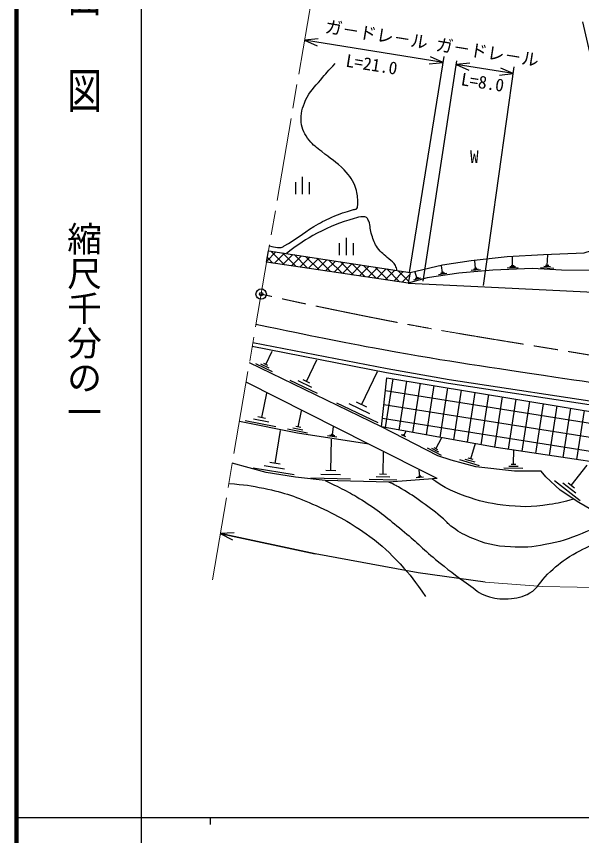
# Model space of a CAD drawing. Units: millimetres, scale not verified. Extents: x 40000 to 680000, y 20000 to 380000.
# Drawn here: x 40000 to 121614, y 202409 to 320583 of the extents above; entities that cross this region are included whole.
import ezdxf
from ezdxf.enums import TextEntityAlignment as Align

# ---------------------------------------------------------------- set-up
doc = ezdxf.new("R2010")
doc.units = ezdxf.units.MM
doc.header["$LTSCALE"] = 1000
doc.header["$PDMODE"] = 32
doc.header["$PDSIZE"] = 500
doc.linetypes.add('CHAIN', pattern=[18.5, 12, -1.5, 3.5, -1.5])
for name, color, linetype, lineweight in [('M-BGD', 7, 'Continuous', 25), ('M-BMK', 2, 'CHAIN', 13), ('M-BMK-SRVR', 3, 'Continuous', 25), ('M-STR-HTXT', 7, 'Continuous', 13), ('M-STR-STRC', 7, 'Continuous', 25), ('M-TTL', 2, 'Continuous', 140), ('M-TTL-BAND', 7, 'Continuous', 25)]:
    doc.layers.add(name, color=color, linetype=linetype, lineweight=lineweight)
doc.styles.add('@ＭＳ ゴシック', font='')
doc.styles.add('ＭＳ ゴシック', font='')
doc.styles.get('@ＭＳ ゴシック').set_extended_font_data('@MS Gothic')
doc.styles.get('ＭＳ ゴシック').set_extended_font_data('MS Gothic')

msp = doc.modelspace()

# ---------------------------------------------------------------- hatches: boundary and pattern name
at = {"layer": 'M-BGD'}
h = msp.add_hatch(dxfattribs=at)
h.set_pattern_fill('USER', color=256, style=0, pattern_type=2)
h.set_pattern_definition([(225, (415361683, -59059048), (707.10678, -707.10678), []), (315, (415361683, -59059048), (707.10678, 707.10678), [])])
h.paths.add_polyline_path([(96565, 282095), (76134, 285144), (76414, 286779), (96843, 283626)])
h = msp.add_hatch(dxfattribs=at)
h.set_pattern_fill('USER', color=256, style=0, pattern_type=2)
h.set_pattern_definition([(171, (415387187, -59080335), (-312.86893, -1975.37668), []), (261, (415387187, -59080335), (1975.37668, -312.86893), [])])
h.paths.add_polyline_path([(124730, 256086), (109295, 258401), (92706, 261375), (93488, 268457), (125219, 263214)])

# ---------------------------------------------------------------- linework, layer by layer
for p, q in [((80332, 294936), (80332, 296686)), ((81332, 294936), (81332, 297436)), ((82332, 294936), (82332, 296686)), ((87671, 286132), (87671, 288632)), ((86671, 286132), (86671, 287882)), ((88671, 286132), (88671, 287882)), ((116654, 284654), (116739, 286178)), ((106310, 284247), (106217, 285316)), ((111654, 284612), (111610, 285886)), ((97818, 282876), (97588, 283698)), ((101671, 283669), (101376, 283624)), ((101524, 283646), (101379, 284591)), ((107002, 284038), (105665, 283921)), ((106656, 284142), (105988, 284084)), ((106477, 284261), (106143, 284232)), ((112462, 284320), (110868, 284266)), ((112058, 284466), (111261, 284439)), ((111853, 284618), (111455, 284605)), ((117585, 284220), (115680, 284327)), ((117119, 284437), (116167, 284490)), ((116892, 284641), (116416, 284667)), ((98390, 282815), (97362, 282527)), ((98104, 282845), (97590, 282701)), ((97947, 282912), (97690, 282840)), ((102150, 283501), (100970, 283320)), ((101837, 283574), (101247, 283483)), ((76018, 270365), (76947, 272287)), ((81877, 267906), (83389, 271036)), ((92706, 261375), (73645, 270586)), ((76987, 269304), (74585, 270465)), ((76503, 269835), (75302, 270415)), ((76319, 270220), (75718, 270510)), ((89839, 264564), (92145, 269335)), ((90903, 258885), (73174, 267832)), ((83455, 266179), (79543, 268069)), ((82666, 267043), (80710, 267988)), ((82366, 267670), (81388, 268143)), ((75436, 262702), (76143, 266226)), ((92245, 261931), (86281, 264813)), ((90585, 264204), (89094, 264925)), ((80709, 261339), (81179, 263684)), ((91042, 263248), (88060, 264689)), ((76449, 262041), (74247, 262483)), ((75987, 262592), (74886, 262813)), ((77462, 261380), (73058, 262263)), ((81383, 260899), (79918, 261193)), ((81076, 261266), (80343, 261413)), ((85638, 260265), (85803, 261352)), ((77351, 256101), (78115, 260841)), ((82057, 260459), (79126, 261047)), ((86277, 259890), (84917, 260096)), ((85958, 260077), (85278, 260180)), ((85808, 260239), (85468, 260291)), ((96223, 259912), (95599, 260232)), ((96099, 260055), (95787, 260214)), ((96053, 260157), (95897, 260237)), ((95975, 260197), (96230, 260696)), ((85409, 255042), (85512, 259602)), ((100755, 253940), (90903, 258885)), ((100586, 258198), (101425, 259838)), ((105613, 256751), (106276, 259033)), ((92949, 254529), (93022, 257721)), ((101401, 257263), (99350, 258312)), ((100993, 257730), (99968, 258255)), ((100842, 258067), (100329, 258329)), ((111775, 255929), (111819, 258118)), ((106873, 255766), (104021, 256595)), ((106243, 256259), (104817, 256673)), ((105969, 256648), (105256, 256855)), ((80123, 254438), (74197, 255393)), ((78737, 255269), (75774, 255747)), ((78092, 255981), (76610, 256220)), ((113133, 255354), (110396, 255409)), ((112454, 255641), (111086, 255669)), ((112117, 255922), (111433, 255936)), ((120123, 252895), (122426, 255852)), ((86821, 254439), (83971, 254504)), ((86121, 255026), (84696, 255058)), ((93938, 254107), (91943, 254152)), ((93448, 254517), (92451, 254540)), ((98805, 254092), (97718, 254010)), ((98525, 254180), (97982, 254139)), ((98381, 254278), (98109, 254258)), ((98245, 254268), (98179, 255137)), ((88233, 253837), (82533, 253966)), ((94926, 253685), (90936, 253776)), ((121396, 250716), (117699, 253595)), ((120760, 251805), (118911, 253245)), ((120585, 252535), (119661, 253255)), ((71437, 246095), (69440, 245996)), ((83155, 243041), (69440, 245996)), ((69440, 245996), (83155, 243041)), ((69440, 245996), (71219, 245083)), ((97997, 240302), (83155, 243041)), ((107700, 238945), (97997, 240302))]:
    msp.add_line(p, q, dxfattribs=at)
for points in [[(124958, 320362), (129240, 286812), (127674, 283878), (118715, 283956), (114528, 284191), (108816, 283995), (103886, 283565), (99295, 282861), (96565, 282095)], [(96843, 283626), (101534, 284730), (105681, 285356), (110885, 285943), (116089, 286256), (121958, 286451), (123045, 286812), (124401, 287821), (125340, 289299), (125896, 291403), (125764, 294174), (125236, 300522), (123768, 311253), (121773, 319782)], [(96565, 282095), (107648, 281576), (124355, 280754), (129090, 280285), (129881, 281319), (129240, 286812)], [(126596, 264497), (102487, 268148), (93542, 269719), (74141, 273488)], [(126520, 263955), (102399, 267608), (93442, 269182), (74049, 272949)], [(90903, 258885), (80574, 260451), (72198, 262129)], [(126370, 247461), (121234, 250462), (118495, 252262), (116461, 254179), (115796, 255001), (111903, 254981), (106347, 255607), (102773, 256572), (100869, 257198), (92706, 261375)], [(100755, 253940), (93800, 253411), (84601, 253619), (80287, 254108), (76079, 254786), (71174, 256137)]]:
    msp.add_lwpolyline(points, dxfattribs=at)
for points in [[(96565, 282095), (76134, 285144), (76414, 286779), (96843, 283626)], [(124730, 256086), (109295, 258401), (92706, 261375), (93488, 268457), (125219, 263214)]]:
    msp.add_lwpolyline(points, close=True, dxfattribs=at)
for points, knots in [([(76536, 287495), (77059, 287349), (77234, 287277), (77696, 287252), (77906, 287241), (78031, 287200), (78235, 287252), (78417, 287299), (78507, 287366), (78670, 287461), (80391, 288462), (81230, 289224), (82930, 290261), (83916, 290862), (84510, 291127), (85556, 291617), (86723, 292164), (87437, 292331), (88668, 292713), (88864, 292773), (89013, 292725), (89173, 292852), (89277, 292935), (89235, 293051), (89260, 293182), (89290, 293343), (89295, 293436), (89294, 293600), (89291, 294444), (89239, 294928), (89016, 295743), (88689, 296940), (88147, 297503), (87321, 298429), (86232, 299650), (85330, 300027), (84086, 301090), (83368, 301704), (82857, 301954), (82287, 302707), (81609, 303602), (81226, 304223), (81139, 305342), (81041, 306595), (81258, 307348), (81765, 308498), (82341, 309804), (83042, 310325), (83947, 311428), (84723, 312374), (85006, 312687), (86021, 313776)], [0, 0, 0, 0, 1, 1, 1, 2, 2, 2, 3, 3, 3, 4, 4, 4, 5, 5, 5, 6, 6, 6, 7, 7, 7, 8, 8, 8, 9, 9, 9, 10, 10, 10, 11, 11, 11, 12, 12, 12, 13, 13, 13, 14, 14, 14, 15, 15, 15, 16, 16, 16, 17, 17, 17, 17]), ([(94952, 283918), (94899, 284239), (94850, 284376), (94720, 284644), (94491, 285115), (94151, 285230), (93781, 285600), (93149, 286232), (92681, 286484), (92146, 287200), (91677, 287829), (91582, 288290), (91312, 289026), (91032, 289789), (91183, 290308), (90877, 291061), (90792, 291270), (90746, 291414), (90564, 291548), (90401, 291668), (90262, 291654), (90060, 291669), (89556, 291707), (89277, 291559), (88790, 291426), (86626, 290835), (85435, 290354), (83452, 289304), (81615, 288332), (80953, 287849), (79006, 286379)], [0, 0, 0, 0, 1, 1, 1, 2, 2, 2, 3, 3, 3, 4, 4, 4, 5, 5, 5, 6, 6, 6, 7, 7, 7, 8, 8, 8, 9, 9, 9, 10, 10, 10, 10]), ([(190700, 268883), (187293, 268114), (186394, 267922), (183623, 267362), (179817, 266592), (177695, 266067), (173841, 265588), (169500, 265049), (167049, 264854), (162677, 264675), (157628, 264468), (154786, 264347), (149740, 264623), (144547, 264907), (141652, 265304), (136489, 265927), (129206, 266806), (125143, 267429), (117888, 268513), (108163, 269965), (102700, 270703), (93030, 272477), (85809, 273803), (83453, 274268), (74595, 276142)], [0, 0, 0, 0, 1, 1, 1, 2, 2, 2, 3, 3, 3, 4, 4, 4, 5, 5, 5, 6, 6, 6, 7, 7, 7, 8, 8, 8, 8]), ([(70673, 253207), (73028, 253025), (73789, 252908), (75752, 252511), (78783, 251898), (80441, 251272), (83264, 250007), (86462, 248574), (88206, 247595), (91050, 245547), (92911, 244206), (93830, 243274), (95393, 241595), (96980, 239890), (97486, 239163), (99071, 236900)], [0, 0, 0, 0, 1, 1, 1, 2, 2, 2, 3, 3, 3, 4, 4, 4, 5, 5, 5, 5]), ([(84601, 253619), (87292, 252340), (88132, 251930), (90246, 250590), (92494, 249164), (93622, 248165), (95689, 246486), (97635, 244904), (98589, 243857), (100523, 242260), (102324, 240772), (103372, 239981), (105288, 238643), (106277, 237952), (106742, 237347), (107892, 236978), (109065, 236601), (109792, 236517), (111022, 236587), (112284, 236658), (113058, 236775), (114152, 237408), (115405, 238135), (115626, 239130), (116695, 240108), (117866, 241179), (118513, 241819), (119864, 242651), (121325, 243551), (122208, 243971), (123816, 244568), (125886, 245338), (126802, 245410), (129344, 245757)], [0, 0, 0, 0, 1, 1, 1, 2, 2, 2, 3, 3, 3, 4, 4, 4, 5, 5, 5, 6, 6, 6, 7, 7, 7, 8, 8, 8, 9, 9, 9, 10, 10, 10, 11, 11, 11, 11]), ([(125488, 247977), (123791, 246957), (123219, 246649), (121675, 245987), (119685, 245133), (118490, 244813), (116365, 244393), (114435, 244011), (113305, 243941), (111340, 244045), (109012, 244168), (107679, 244511), (105532, 245419), (104365, 245912), (103743, 246291), (102732, 247053), (102260, 247409), (102104, 247731), (101654, 248114), (100503, 249093), (99825, 249605), (98593, 250479), (97453, 251288), (96816, 251750), (95602, 252444), (94909, 252841), (94667, 252977), (93800, 253411)], [0, 0, 0, 0, 1, 1, 1, 2, 2, 2, 3, 3, 3, 4, 4, 4, 5, 5, 5, 6, 6, 6, 7, 7, 7, 8, 8, 8, 9, 9, 9, 9]), ([(120478, 250959), (118883, 250479), (118329, 250377), (116923, 250150), (114338, 249733), (112822, 249807), (110219, 250098), (108065, 250339), (106868, 250666), (104820, 251376), (103656, 251780), (102999, 252026), (101925, 252628), (101139, 253069), (100854, 253254), (99988, 253881)], [0, 0, 0, 0, 1, 1, 1, 2, 2, 2, 3, 3, 3, 4, 4, 4, 5, 5, 5, 5])]:
    msp.add_open_spline(points, degree=3, knots=knots, dxfattribs=at)
at = {"layer": 'M-BMK'}
msp.add_line((68296, 239309), (83200, 326464), dxfattribs=at)
msp.add_open_spline([(364626, 309472), (344982, 312156), (338587, 313609), (321837, 312869), (312378, 312452), (307070, 311947), (297714, 310496), (293214, 309799), (290716, 309229), (286311, 308076), (278356, 305995), (273866, 304888), (266108, 302164), (259598, 299877), (256008, 298431), (249629, 295801), (240321, 291964), (235246, 289486), (225947, 285628), (220769, 283480), (217839, 282344), (212571, 280429), (201887, 276546), (195866, 274324), (184796, 271738), (179726, 270553), (176787, 270370), (171625, 269691), (168918, 269335), (167400, 269112), (164676, 268924), (160352, 268626), (157916, 268552), (153583, 268667), (147093, 268838), (143440, 268917), (136991, 269668), (129207, 270573), (124888, 271405), (117154, 272661), (105127, 274614), (98376, 275670), (86445, 278139), (82102, 279038), (80683, 279314), (75344, 280523)], degree=3, knots=[0, 0, 0, 0, 1, 1, 1, 2, 2, 2, 3, 3, 3, 4, 4, 4, 5, 5, 5, 6, 6, 6, 7, 7, 7, 8, 8, 8, 9, 9, 9, 10, 10, 10, 11, 11, 11, 12, 12, 12, 13, 13, 13, 14, 14, 14, 15, 15, 15, 15], dxfattribs=at)
at = {"layer": 'M-BMK-SRVR'}
msp.add_circle((75344, 280523), 750, dxfattribs=at)
msp.add_point((75344, 280523), dxfattribs=at)
msp.add_point((75344, 280523), dxfattribs=at)
at = {"layer": 'M-STR-HTXT'}
msp.add_lwpolyline([(339207, 276609), (326871, 277159), (316920, 277080), (306930, 276402), (304556, 276089), (280324, 269829), (267778, 265316), (241328, 254778), (220513, 246719), (211697, 243901), (201942, 241867), (193934, 240719), (183787, 239832), (163259, 238893), (147739, 238241), (125933, 238163), (116021, 238346), (107700, 238945)], dxfattribs=at)
at = {"layer": 'M-STR-STRC'}
for p, q in [((83596, 317354), (81607, 317149)), ((101607, 313934), (81607, 317149)), ((81607, 317149), (83432, 316332)), ((96757, 283639), (101748, 314814)), ((101607, 313934), (99782, 314752)), ((98735, 282365), (103574, 314181)), ((99618, 313729), (101607, 313934)), ((105479, 313838), (103490, 313629)), ((111752, 312322), (103490, 313629)), ((103490, 313629), (105317, 312816)), ((107456, 281777), (111887, 313282)), ((109763, 312113), (111752, 312322)), ((111752, 312322), (109925, 313135))]:
    msp.add_line(p, q, dxfattribs=at)
at = {"layer": 'M-TTL'}
msp.add_line((40000, 380000), (40000, 20000), dxfattribs=at)
at = {"layer": 'M-TTL-BAND'}
for p, q in [((58000, 370000), (58000, 20000)), ((40000, 205000), (579000, 205000)), ((68000, 205000), (68000, 204000))]:
    msp.add_line(p, q, dxfattribs=at)

# ---------------------------------------------------------------- texts
at = {"layer": 'M-BGD', "style": 'ＭＳ ゴシック'}
msp.add_text('W', height=1833, dxfattribs=at).set_placement((106121, 300360), align=Align.MIDDLE_CENTER)
at = {"layer": 'M-STR-STRC', "style": 'ＭＳ ゴシック'}
for rotation, p in [(350.867, (91766, 316529)), (351.016, (107777, 313963))]:
    msp.add_text('ガ－ドレ－ル', height=1833, rotation=rotation, dxfattribs=at).set_placement(p, align=Align.BOTTOM_CENTER)
at = {"layer": 'M-STR-STRC', "style": '@ＭＳ ゴシック'}
for s, rotation, p in [('L=21.0', 350.867, (91448, 314554)), ('L=8.0', 351.016, (107465, 311988))]:
    msp.add_text(s, height=1833, rotation=rotation, dxfattribs=at).set_placement(p, align=Align.TOP_CENTER)
at = {"layer": 'M-TTL-BAND', "style": '@ＭＳ ゴシック', "width": 1.4}
msp.add_text('平  面  図', height=3666, rotation=270, dxfattribs=at).set_placement((49777, 306475), align=Align.MIDDLE_RIGHT)
at = {"layer": 'M-TTL-BAND', "style": '@ＭＳ ゴシック'}
msp.add_text('縮尺千分の一', height=3666, rotation=270, dxfattribs=at).set_placement((49777, 261030), align=Align.MIDDLE_RIGHT)

doc.saveas('drawing.dxf')
